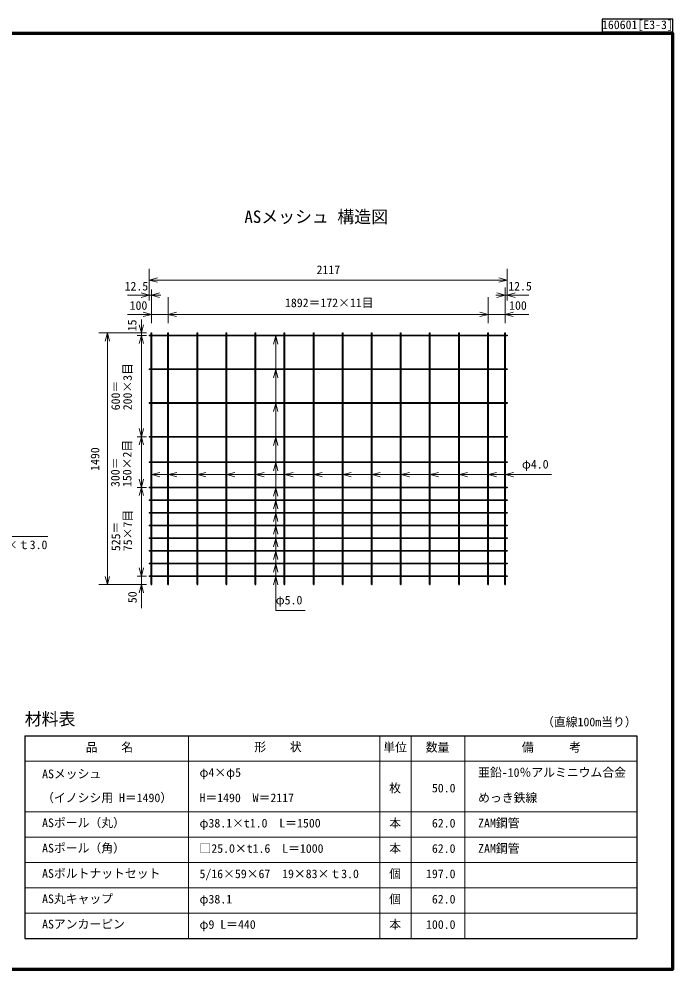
# Model space of a CAD drawing. Units: millimetres, scale not verified. Extents: x 200 to 8200, y 200 to 5825.
# Drawn here: x 4331 to 8200, y 200 to 5825 of the extents above; entities that cross this region are included whole.
import ezdxf
from ezdxf.enums import TextEntityAlignment as Align

# ---------------------------------------------------------------- set-up
doc = ezdxf.new("R2010")
doc.units = ezdxf.units.MM
doc.header["$LTSCALE"] = 20
doc.linetypes.add('CHAIN', pattern=[18.5, 12, -1.5, 3.5, -1.5])
for name, color, linetype, lineweight in [('C-BMK', 2, 'CHAIN', 13), ('C-DOC', 3, 'Continuous', 25), ('C-MTR-FRAM', 5, 'Continuous', 25), ('C-MTR-LINE', 5, 'Continuous', 13), ('C-STR', 7, 'Continuous', 25), ('C-STR-DIM', 1, 'Continuous', 13), ('C-STR-HTXT', 1, 'Continuous', 13), ('C-TTL', 2, 'Continuous', 70)]:
    doc.layers.add(name, color=color, linetype=linetype, lineweight=lineweight)
for name, color, linetype in [('C-MTR', 5, 'Continuous'), ('C-MTR-TXT', 5, 'Continuous'), ('C-TTL-TXT', 3, 'Continuous')]:
    doc.layers.add(name, color=color, linetype=linetype)
doc.styles.add('ＭＳ ゴシック', font='')
doc.styles.get('ＭＳ ゴシック').set_extended_font_data('MS Gothic')

msp = doc.modelspace()

# ---------------------------------------------------------------- linework, layer by layer
at = {"layer": 'C-BMK'}
for p, q in [((5101.86, 3951.43), (7218.86, 3951.43)), ((5114.36, 2476.43), (5114.36, 3966.43)), ((5214.36, 2476.43), (5214.36, 3966.43)), ((5386.36, 2476.43), (5386.36, 3966.43)), ((5558.36, 2476.43), (5558.36, 3966.43)), ((5730.36, 2476.43), (5730.36, 3966.43)), ((5902.36, 2476.43), (5902.36, 3966.43)), ((6074.36, 2476.43), (6074.36, 3966.43)), ((6246.36, 2476.43), (6246.36, 3966.43)), ((6418.36, 2476.43), (6418.36, 3966.43)), ((6590.36, 2476.43), (6590.36, 3966.43)), ((6762.36, 2476.43), (6762.36, 3966.43)), ((6934.36, 2476.43), (6934.36, 3966.43)), ((7106.36, 2476.43), (7106.36, 3966.43)), ((7206.36, 2476.43), (7206.36, 3966.43)), ((5101.86, 3751.43), (7218.86, 3751.43)), ((5101.86, 3551.43), (7218.86, 3551.43)), ((5101.86, 3351.43), (7218.86, 3351.43)), ((5101.86, 3201.43), (7218.86, 3201.43)), ((5101.86, 3051.43), (7218.86, 3051.43)), ((5101.86, 2976.43), (7218.86, 2976.43)), ((5101.86, 2901.43), (7218.86, 2901.43)), ((5101.86, 2826.43), (7218.86, 2826.43)), ((5101.86, 2751.43), (7218.86, 2751.43)), ((5101.86, 2676.43), (7218.86, 2676.43)), ((5101.86, 2601.43), (7218.86, 2601.43)), ((5101.86, 2526.43), (7218.86, 2526.43))]:
    msp.add_line(p, q, dxfattribs=at)
at = {"layer": 'C-DOC'}
msp.add_lwpolyline([(7780.78, 5750), (8200, 5750), (8200, 5825), (7780.78, 5825)], close=True, dxfattribs=at)
at = {"layer": 'C-MTR-FRAM'}
for p, q in [((4364.96, 1581.53), (4364.96, 381.53)), ((4364.96, 1581.53), (7985.45, 1581.53)), ((7985.45, 1581.53), (7985.45, 381.53)), ((4364.96, 381.53), (7985.45, 381.53))]:
    msp.add_line(p, q, dxfattribs=at)
at = {"layer": 'C-MTR-LINE'}
for p, q in [((5334.55, 1581.53), (5334.55, 381.53)), ((6464.8, 1581.53), (6464.8, 381.53)), ((6650.94, 1581.53), (6650.94, 381.53)), ((6969.04, 1581.53), (6969.04, 381.53)), ((4364.96, 1431.53), (7985.45, 1431.53)), ((4364.96, 1131.53), (7985.45, 1131.53)), ((4364.96, 981.53), (7985.45, 981.53)), ((4364.96, 831.53), (7985.45, 831.53)), ((4364.96, 681.53), (7985.45, 681.53)), ((4364.96, 531.53), (7985.45, 531.53))]:
    msp.add_line(p, q, dxfattribs=at)
at = {"layer": 'C-STR'}
for p, q in [((5101.86, 3953.93), (7218.86, 3953.93)), ((5101.86, 3953.93), (5101.86, 3948.93)), ((7218.86, 3948.93), (5101.86, 3948.93)), ((5112.36, 2476.43), (5112.36, 3966.43)), ((5112.36, 3966.43), (5116.36, 3966.43)), ((5116.36, 2476.43), (5116.36, 3966.43)), ((5212.36, 2476.43), (5212.36, 3966.43)), ((5212.36, 3966.43), (5216.36, 3966.43)), ((5216.36, 2476.43), (5216.36, 3966.43)), ((5384.36, 2476.43), (5384.36, 3966.43)), ((5384.36, 3966.43), (5388.36, 3966.43)), ((5388.36, 2476.43), (5388.36, 3966.43)), ((5556.36, 2476.43), (5556.36, 3966.43)), ((5556.36, 3966.43), (5560.36, 3966.43)), ((5560.36, 2476.43), (5560.36, 3966.43)), ((5728.36, 2476.43), (5728.36, 3966.43)), ((5728.36, 3966.43), (5732.36, 3966.43)), ((5732.36, 2476.43), (5732.36, 3966.43)), ((5900.36, 2476.43), (5900.36, 3966.43)), ((5900.36, 3966.43), (5904.36, 3966.43)), ((5904.36, 2476.43), (5904.36, 3966.43)), ((6072.36, 2476.43), (6072.36, 3966.43)), ((6072.36, 3966.43), (6076.36, 3966.43)), ((6076.36, 2476.43), (6076.36, 3966.43)), ((6244.36, 2476.43), (6244.36, 3966.43)), ((6244.36, 3966.43), (6248.36, 3966.43)), ((6248.36, 2476.43), (6248.36, 3966.43)), ((6416.36, 2476.43), (6416.36, 3966.43)), ((6416.36, 3966.43), (6420.36, 3966.43)), ((6420.36, 2476.43), (6420.36, 3966.43)), ((6588.36, 2476.43), (6588.36, 3966.43)), ((6588.36, 3966.43), (6592.36, 3966.43)), ((6592.36, 2476.43), (6592.36, 3966.43)), ((6760.36, 2476.43), (6760.36, 3966.43)), ((6760.36, 3966.43), (6764.36, 3966.43)), ((6764.36, 2476.43), (6764.36, 3966.43)), ((6932.36, 2476.43), (6932.36, 3966.43)), ((6932.36, 3966.43), (6936.36, 3966.43)), ((6936.36, 2476.43), (6936.36, 3966.43)), ((7104.36, 2476.43), (7104.36, 3966.43)), ((7104.36, 3966.43), (7108.36, 3966.43)), ((7108.36, 2476.43), (7108.36, 3966.43)), ((7204.36, 2476.43), (7204.36, 3966.43)), ((7204.36, 3966.43), (7208.36, 3966.43)), ((7208.36, 2476.43), (7208.36, 3966.43)), ((7218.86, 3953.93), (7218.86, 3948.93)), ((5101.86, 3753.93), (7218.86, 3753.93)), ((5101.86, 3753.93), (5101.86, 3748.93)), ((7218.86, 3748.93), (5101.86, 3748.93)), ((7218.86, 3753.93), (7218.86, 3748.93)), ((5101.86, 3553.93), (7218.86, 3553.93)), ((5101.86, 3553.93), (5101.86, 3548.93)), ((7218.86, 3548.93), (5101.86, 3548.93)), ((7218.86, 3553.93), (7218.86, 3548.93)), ((5101.86, 3353.93), (7218.86, 3353.93)), ((5101.86, 3353.93), (5101.86, 3348.93)), ((7218.86, 3348.93), (5101.86, 3348.93)), ((7218.86, 3353.93), (7218.86, 3348.93)), ((5101.86, 3203.93), (7218.86, 3203.93)), ((5101.86, 3203.93), (5101.86, 3198.93)), ((7218.86, 3198.93), (5101.86, 3198.93)), ((7218.86, 3203.93), (7218.86, 3198.93)), ((5101.86, 3053.93), (7218.86, 3053.93)), ((5101.86, 3053.93), (5101.86, 3048.93)), ((7218.86, 3048.93), (5101.86, 3048.93)), ((7218.86, 3053.93), (7218.86, 3048.93)), ((5101.86, 2978.93), (7218.86, 2978.93)), ((5101.86, 2978.93), (5101.86, 2973.93)), ((7218.86, 2973.93), (5101.86, 2973.93)), ((7218.86, 2978.93), (7218.86, 2973.93)), ((5101.86, 2903.93), (7218.86, 2903.93)), ((5101.86, 2903.93), (5101.86, 2898.93)), ((7218.86, 2898.93), (5101.86, 2898.93)), ((7218.86, 2903.93), (7218.86, 2898.93)), ((5101.86, 2828.93), (7218.86, 2828.93)), ((5101.86, 2828.93), (5101.86, 2823.93)), ((7218.86, 2823.93), (5101.86, 2823.93)), ((7218.86, 2828.93), (7218.86, 2823.93)), ((5101.86, 2753.93), (7218.86, 2753.93)), ((5101.86, 2753.93), (5101.86, 2748.93)), ((7218.86, 2748.93), (5101.86, 2748.93)), ((7218.86, 2753.93), (7218.86, 2748.93)), ((5101.86, 2678.93), (7218.86, 2678.93)), ((5101.86, 2678.93), (5101.86, 2673.93)), ((7218.86, 2673.93), (5101.86, 2673.93)), ((7218.86, 2678.93), (7218.86, 2673.93)), ((5101.86, 2603.93), (7218.86, 2603.93)), ((5101.86, 2603.93), (5101.86, 2598.93)), ((7218.86, 2598.93), (5101.86, 2598.93)), ((7218.86, 2603.93), (7218.86, 2598.93)), ((5101.86, 2528.93), (7218.86, 2528.93)), ((5101.86, 2528.93), (5101.86, 2523.93)), ((7218.86, 2523.93), (5101.86, 2523.93)), ((5112.36, 2476.43), (5116.36, 2476.43)), ((5212.36, 2476.43), (5216.36, 2476.43)), ((5384.36, 2476.43), (5388.36, 2476.43)), ((5556.36, 2476.43), (5560.36, 2476.43)), ((5728.36, 2476.43), (5732.36, 2476.43)), ((5900.36, 2476.43), (5904.36, 2476.43)), ((6072.36, 2476.43), (6076.36, 2476.43)), ((6244.36, 2476.43), (6248.36, 2476.43)), ((6416.36, 2476.43), (6420.36, 2476.43)), ((6588.36, 2476.43), (6592.36, 2476.43)), ((6760.36, 2476.43), (6764.36, 2476.43)), ((6932.36, 2476.43), (6936.36, 2476.43)), ((7104.36, 2476.43), (7108.36, 2476.43)), ((7204.36, 2476.43), (7208.36, 2476.43)), ((7218.86, 2528.93), (7218.86, 2523.93))]:
    msp.add_line(p, q, dxfattribs=at)
at = {"layer": 'C-STR-DIM'}
for p, q in [((5101.86, 4189.82), (5101.86, 4345.08)), ((7218.86, 4189.82), (7218.86, 4345.08)), ((5101.86, 4279.45), (5150.16, 4292.39)), ((5101.86, 4279.45), (5150.16, 4266.51)), ((5101.86, 4279.45), (7218.86, 4279.45)), ((7218.86, 4279.45), (7170.57, 4292.39)), ((7218.86, 4279.45), (7170.57, 4266.51)), ((5114.36, 4158.72), (5114.36, 4223.11)), ((7206.36, 4023.65), (7206.36, 4234.25)), ((4973.7, 4189.82), (5169.43, 4189.82)), ((5101.86, 4189.82), (5053.57, 4202.77)), ((5101.86, 4189.82), (5053.57, 4176.88)), ((5101.86, 4158.72), (5101.86, 4204.47)), ((5114.36, 4189.82), (5162.66, 4202.77)), ((5114.36, 4189.82), (5162.66, 4176.88)), ((5114.36, 4023.65), (5114.36, 4178.91)), ((5214.36, 4023.65), (5214.36, 4178.91)), ((7106.36, 4023.65), (7106.36, 4178.91)), ((7347.03, 4189.82), (7151.3, 4189.82)), ((7206.36, 4189.82), (7158.07, 4202.77)), ((7206.36, 4189.82), (7158.07, 4176.88)), ((7218.86, 4158.72), (7218.86, 4204.47)), ((7218.86, 4189.82), (7267.16, 4202.77)), ((7218.86, 4189.82), (7267.16, 4176.88)), ((4973.7, 4075.86), (7150.89, 4075.86)), ((5114.36, 4075.86), (5066.07, 4088.8)), ((5114.36, 4075.86), (5066.07, 4062.92)), ((7347.03, 4075.86), (5169.84, 4075.86)), ((5214.36, 4075.86), (5262.66, 4088.8)), ((5214.36, 4075.86), (5262.66, 4062.92)), ((7106.36, 4075.86), (7058.07, 4088.8)), ((7106.36, 4075.86), (7058.07, 4062.92)), ((7206.36, 4075.86), (7254.66, 4088.8)), ((7206.36, 4075.86), (7254.66, 4062.92)), ((5055.26, 3966.43), (5042.32, 4014.73)), ((5055.26, 2337.29), (5055.26, 4045.89)), ((5055.26, 3966.43), (5068.2, 4014.73)), ((5085.77, 3966.43), (4802.42, 3966.43)), ((4853.97, 3966.43), (4841.03, 3918.13)), ((4853.97, 3966.43), (4866.91, 3918.13)), ((4853.97, 2476.43), (4853.97, 3966.43)), ((5085.77, 3951.43), (5029.63, 3951.43)), ((5055.26, 3951.43), (5042.32, 3903.13)), ((5055.26, 3951.43), (5068.2, 3903.13)), ((5055.26, 3351.43), (5042.32, 3399.73)), ((5055.26, 3351.43), (5068.2, 3399.73)), ((5085.77, 3351.43), (5029.63, 3351.43)), ((5055.26, 3351.43), (5042.32, 3303.13)), ((5055.26, 3351.43), (5068.2, 3303.13)), ((5055.26, 3051.43), (5042.32, 3099.73)), ((5055.26, 3051.43), (5068.2, 3099.73)), ((5085.77, 3051.43), (5029.63, 3051.43)), ((5055.26, 3051.43), (5042.32, 3003.13)), ((5055.26, 3051.43), (5068.2, 3003.13)), ((5055.26, 2526.43), (5042.32, 2574.73)), ((5055.26, 2526.43), (5068.2, 2574.73)), ((5029.63, 2476.43), (4802.42, 2476.43)), ((4853.97, 2476.43), (4841.03, 2524.73)), ((4853.97, 2476.43), (4866.91, 2524.73)), ((5085.77, 2526.43), (5029.63, 2526.43)), ((5085.77, 2476.43), (5029.63, 2476.43)), ((5055.26, 2476.43), (5042.32, 2428.13)), ((5055.26, 2476.43), (5068.2, 2428.13))]:
    msp.add_line(p, q, dxfattribs=at)
at = {"layer": 'C-STR-HTXT'}
for p, q in [((5849.59, 3948.93), (5836.65, 3900.63)), ((5849.59, 3948.93), (5862.53, 3900.63)), ((5849.59, 3948.93), (5849.59, 2323.34)), ((5849.59, 3748.93), (5836.65, 3700.63)), ((5849.59, 3748.93), (5862.53, 3700.63)), ((5849.59, 3548.93), (5836.65, 3500.63)), ((5849.59, 3548.93), (5862.53, 3500.63)), ((5849.59, 3348.93), (5836.65, 3300.63)), ((5849.59, 3348.93), (5862.53, 3300.63)), ((5849.59, 3198.93), (5836.65, 3150.63)), ((5849.59, 3198.93), (5862.53, 3150.63)), ((5116.36, 3127.78), (5164.66, 3140.72)), ((5116.36, 3127.78), (5164.66, 3114.84)), ((5116.36, 3127.78), (7319.35, 3127.78)), ((5216.36, 3127.78), (5264.66, 3140.72)), ((5216.36, 3127.78), (5264.66, 3114.84)), ((5388.36, 3127.78), (5436.66, 3140.72)), ((5388.36, 3127.78), (5436.66, 3114.84)), ((5560.36, 3127.78), (5608.66, 3140.72)), ((5560.36, 3127.78), (5608.66, 3114.84)), ((5732.36, 3127.78), (5780.66, 3140.72)), ((5732.36, 3127.78), (5780.66, 3114.84)), ((5904.36, 3127.78), (5952.66, 3140.72)), ((5904.36, 3127.78), (5952.66, 3114.84)), ((6076.36, 3127.78), (6124.66, 3140.72)), ((6076.36, 3127.78), (6124.66, 3114.84)), ((6248.36, 3127.78), (6296.66, 3140.72)), ((6248.36, 3127.78), (6296.66, 3114.84)), ((6420.36, 3127.78), (6468.66, 3140.72)), ((6420.36, 3127.78), (6468.66, 3114.84)), ((6592.36, 3127.78), (6640.66, 3140.72)), ((6592.36, 3127.78), (6640.66, 3114.84)), ((6764.36, 3127.78), (6812.66, 3140.72)), ((6764.36, 3127.78), (6812.66, 3114.84)), ((6936.36, 3127.78), (6984.66, 3140.72)), ((6936.36, 3127.78), (6984.66, 3114.84)), ((7108.36, 3127.78), (7156.66, 3140.72)), ((7108.36, 3127.78), (7156.66, 3114.84)), ((7208.36, 3127.78), (7256.66, 3140.72)), ((7208.36, 3127.78), (7256.66, 3114.84)), ((7273.71, 3127.78), (7481.34, 3127.78)), ((5849.59, 3048.93), (5836.65, 3000.63)), ((5849.59, 3048.93), (5862.53, 3000.63)), ((5849.59, 2973.93), (5836.65, 2925.63)), ((5849.59, 2973.93), (5862.53, 2925.63)), ((5849.59, 2898.93), (5836.65, 2850.63)), ((5849.59, 2898.93), (5862.53, 2850.63)), ((5849.59, 2823.93), (5836.65, 2775.63)), ((5849.59, 2823.93), (5862.53, 2775.63)), ((3555.97, 2760.79), (4500.97, 2760.79)), ((5849.59, 2748.93), (5836.65, 2700.63)), ((5849.59, 2748.93), (5862.53, 2700.63)), ((5849.59, 2673.93), (5836.65, 2625.63)), ((5849.59, 2673.93), (5862.53, 2625.63)), ((5849.59, 2598.93), (5836.65, 2550.63)), ((5849.59, 2598.93), (5862.53, 2550.63)), ((5849.59, 2523.93), (5836.65, 2475.63)), ((5849.59, 2523.93), (5862.53, 2475.63)), ((5849.59, 2323.34), (6024.59, 2323.34))]:
    msp.add_line(p, q, dxfattribs=at)
at = {"layer": 'C-TTL'}
msp.add_lwpolyline([(200, 200), (8200, 200), (8200, 5740), (200, 5740)], close=True, dxfattribs=at)

# ---------------------------------------------------------------- texts
at = {"layer": 'C-DOC', "style": 'ＭＳ ゴシック'}
msp.add_text('160601[E3-3]', height=51.32, dxfattribs=at).set_placement((7780, 5750), align=Align.BOTTOM_LEFT)
at = {"layer": 'C-MTR', "style": 'ＭＳ ゴシック'}
msp.add_text('材料表', height=73.31, dxfattribs=at).set_placement((4364.96, 1621.53), align=Align.BOTTOM_LEFT)
at = {"layer": 'C-MTR-TXT', "style": 'ＭＳ ゴシック'}
for s, p in [('（直線100m当り）', (7425.45, 1621.53)), ('数量', (6737.16, 1471.53)), ('\u3000備\u3000\u3000\u3000考\u3000', (7235.59, 1471.53)), ('ASメッシュ', (4467.68, 1314.15)), ('φ4×φ5', (5398.8, 1322.53)), ('亜鉛-10％アルミニウム合金', (7047.24, 1322.53)), ('（イノシシ用 H＝1490）', (4467.68, 1172.53)), ('H＝1490\u3000W＝2117', (5398.8, 1172.53)), ('めっき鉄線', (7047.24, 1172.53)), ('ASポール（丸）', (4467.67, 1024.53)), ('φ38.1×t1.0\u3000L＝1500', (5398.8, 1022.53)), ('ZAM鋼管', (7047.24, 1022.53)), ('ASポール（角）', (4467.67, 874.53)), ('□25.0×t1.6\u3000L＝1000', (5398.8, 872.53)), ('ZAM鋼管', (7047.24, 872.53)), ('ASボルトナットセット', (4467.67, 724.53)), ('5/16×59×67\u300019×83×ｔ3.0', (5398.8, 722.53)), ('AS丸キャップ', (4467.67, 574.53)), ('φ38.1', (5398.8, 572.53)), ('ASアンカーピン', (4467.67, 424.53)), ('φ9 L＝440', (5398.8, 422.53))]:
    msp.add_text(s, height=51.32, dxfattribs=at).set_placement(p, align=Align.BOTTOM_LEFT)
for s, p in [('\u3000品\u3000\u3000名\u3000', (4866, 1471.53)), ('形\u3000\u3000状\u3000', (5897.86, 1473.53)), ('単位', (6556.1, 1471.53)), ('本', (6556.1, 1022.53)), ('本', (6556.1, 872.53)), ('個', (6556.1, 722.53)), ('個', (6556.1, 572.53)), ('本', (6556.1, 422.53))]:
    msp.add_text(s, height=51.32, dxfattribs=at).set_placement(p, align=Align.BOTTOM_CENTER)
msp.add_text('枚', height=51.32, dxfattribs=at).set_placement((6556.1, 1271.38), align=Align.MIDDLE_CENTER)
msp.add_text('50.0', height=51.32, dxfattribs=at).set_placement((6913.45, 1271.38), align=Align.MIDDLE_RIGHT)
for s, p in [('62.0', (6913.45, 1022.53)), ('62.0', (6913.45, 872.53)), ('197.0', (6913.45, 722.53)), ('62.0', (6913.45, 572.53)), ('100.0', (6913.45, 422.53))]:
    msp.add_text(s, height=51.32, dxfattribs=at).set_placement(p, align=Align.BOTTOM_RIGHT)
at = {"layer": 'C-STR-DIM', "color": 7, "style": 'ＭＳ ゴシック'}
for s, p in [('2117', (6091.49, 4299.28)), ('12.5', (4955.73, 4202.03)), ('1892＝172×11目', (5904.58, 4103.44)), ('100', (4985.52, 4087.7))]:
    msp.add_text(s, height=51.32, dxfattribs=at).set_placement(p, align=Align.BOTTOM_LEFT)
for s, p in [('12.5', (7365, 4202.03)), ('100', (7335.21, 4087.7))]:
    msp.add_text(s, height=51.32, dxfattribs=at).set_placement(p, align=Align.BOTTOM_RIGHT)
for s, p in [('15', (5041.18, 3975.89)), ('1490', (4821.75, 3149.31)), ('50', (5042.75, 2366.2))]:
    msp.add_text(s, height=51.32, rotation=90, dxfattribs=at).set_placement(p, align=Align.BOTTOM_LEFT)
for s, p in [('200×3目', (4947.05, 3508.21)), ('600＝', (4877.05, 3508.21)), ('150×2目', (4944.79, 3053.88)), ('300＝', (4874.79, 3053.88)), ('75×7目', (4948.3, 2673.96)), ('525＝', (4878.3, 2673.96))]:
    msp.add_text(s, height=51.32, rotation=90, dxfattribs=at).set_placement(p, align=Align.TOP_LEFT)
at = {"layer": 'C-STR-HTXT', "color": 7, "style": 'ＭＳ ゴシック'}
for s, p in [('φ4.0', (7306.34, 3147.78)), ('5/16×59×67\u300019×83×ｔ3.0', (3555.97, 2670.79)), ('φ5.0', (5849.59, 2343.34))]:
    msp.add_text(s, height=51.32, dxfattribs=at).set_placement(p, align=Align.BOTTOM_LEFT)
at = {"layer": 'C-TTL-TXT', "color": 7, "style": 'ＭＳ ゴシック'}
msp.add_text('ASメッシュ 構造図', height=73.31, dxfattribs=at).set_placement((5664.46, 4654.23), align=Align.MIDDLE_LEFT)

doc.saveas('drawing.dxf')
